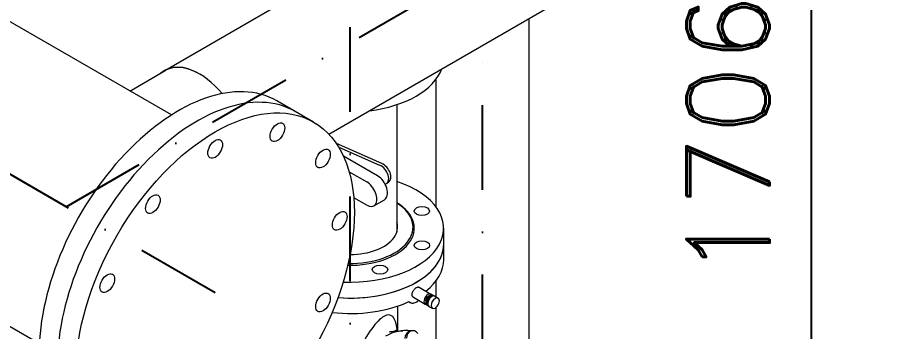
# Model space of a CAD drawing. Header units: millimetres. Extents: x -312439 to 477422, y -331570 to 212570.
# Drawn here: x 349937 to 351250, y 170533 to 171004 of the extents above; entities that cross this region are included whole.
import ezdxf

# ---------------------------------------------------------------- set-up
doc = ezdxf.new("R2010")
doc.units = ezdxf.units.MM
doc.linetypes.add('DASHDOT', pattern=[25.4, 12.7, -6.35, 0, -6.35])
doc.styles.add('ROMAND', font='ROMAND.SHX')
doc.dimstyles.new('1-50 (MILIMETRO)', dxfattribs={"dimscale": 0, "dimtxt": 125, "dimasz": 125, "dimexe": 100, "dimexo": 100, "dimgap": 50, "dimtad": 0, "dimdec": 0, "dimzin": 0, "dimdsep": 46, "dimtxsty": 'ROMAND', "dimcen": -390, "dimclrd": 1, "dimclre": 1, "dimclrt": 3, "dimadec": 0, "dimazin": 0, "dimtfac": 1, "dimtdec": 0, "dimtix": 1, "dimtmove": 2, "dimatfit": 2, "dimfxl": 1, "dimtvp": 1, "dimtolj": 1, "dimtzin": 0, "dimarcsym": 0})

# ---------------------------------------------------------------- blocks, each defined once
blk = doc.blocks.new('*D22')
at = {"color": 1, "lineweight": -2, "transparency": 16777216}
for p, q in [((350927.4, 171895), (351229.1, 172069.2)), ((351129.1, 171886.5), (351129.1, 170430.8)), ((350927.4, 170189.3), (351229.1, 170363.6))]:
    blk.add_line(p, q, dxfattribs=at)
at = {"color": 1, "transparency": 16777216}
for points in [[(351108.3, 171886.5), (351150, 171886.5), (351129.1, 172011.5)], [(351108.3, 170430.8), (351150, 170430.8), (351129.1, 170305.8)]]:
    blk.add_solid(points, dxfattribs=at)
at = {"layer": 'Defpoints', "color": 0, "transparency": 16777216}
for p in [(350827.4, 171837.3), (351129.1, 170305.8), (350827.4, 170131.6)]:
    blk.add_point(p, dxfattribs=at)
at = {"color": 3, "transparency": 16777216, "insert": (351004.1, 170827.1), "char_height": 125, "attachment_point": 5, "rotation": 90, "style": 'ROMAND'}
blk.add_mtext('\\A1;1706', dxfattribs=at)
blk = doc.blocks.new('*D23')
at = {"color": 1, "lineweight": -2, "transparency": 16777216}
for p, q in [((350336.9, 171456.1), (349193, 170795.7)), ((349293, 170728.4), (349293, 169056.7)), ((350336.9, 169534.4), (349193, 168874))]:
    blk.add_line(p, q, dxfattribs=at)
at = {"color": 1, "transparency": 16777216}
for points in [[(349272.2, 170728.4), (349313.8, 170728.4), (349293, 170853.4)], [(349272.2, 169056.7), (349313.8, 169056.7), (349293, 168931.7)]]:
    blk.add_solid(points, dxfattribs=at)
at = {"layer": 'Defpoints', "color": 0, "transparency": 16777216}
for p in [(350436.9, 171513.8), (350436.9, 169592.2), (349293, 168931.7)]:
    blk.add_point(p, dxfattribs=at)
at = {"color": 3, "transparency": 16777216, "insert": (349176.1, 169869.3), "char_height": 125, "attachment_point": 5, "rotation": 90, "style": 'ROMAND'}
blk.add_mtext('\\A1;1922', dxfattribs=at)

msp = doc.modelspace()

# ---------------------------------------------------------------- linework, layer by layer
at = {"color": 6, "linetype": 'DASHDOT', "ltscale": 10, "extrusion": (4.44089e-16, 0.816497, 0.57735)}
for p, q in [((350010.015, 170720.283), (354277.27, 173183.983)), ((350233.882, 170591.033), (345859.978, 173116.308))]:
    msp.add_line(p, q, dxfattribs=at)
at = {"color": 5, "linetype": 'Continuous', "lineweight": 0, "extrusion": (4.44089e-16, 0.816497, 0.57735)}
for p, q in [((350404.61, 170829.096), (354110.163, 172968.498)), ((349969.926, 170514.467), (345822.552, 172908.954)), ((350168.212, 170857.909), (348893.145, 171594.069)), ((350158.221, 170924.855), (350725.334, 171252.278)), ((350705.212, 171002.649), (350705.212, 170192.116)), ((350105.976, 170893.841), (350158.957, 170924.43)), ((350565.224, 170910.912), (350565.224, 170720.579)), ((350381.77, 170847.183), (350326.691, 170878.983)), ((350506.893, 170873.403), (350506.893, 170682.534)), ((350484.157, 170785.085), (350415.959, 170814.981)), ((350419.467, 170809.535), (350480.898, 170782.606)), ((350477.604, 170766.802), (350426.517, 170796.298)), ((350435.18, 170772.786), (350461.573, 170757.547)), ((350491.276, 170754.958), (350494.536, 170757.436)), ((350461.573, 170722.547), (350442.116, 170733.781)), ((350472.29, 170721.486), (350488.321, 170730.741)), ((350577.132, 170640.917), (350577.132, 170687.929)), ((350540.328, 170599.405), (350558.003, 170589.2)), ((350565.224, 170608.268), (350565.224, 170585.105)), ((350558.595, 170585.02), (350559.406, 170585.489)), ((350560.644, 170587.528), (350561.545, 170587.008)), ((350563.804, 170585.924), (350568.852, 170583.01)), ((350524.65, 170577.764), (350526.732, 170576.562)), ((350531.596, 170584.279), (350549.27, 170574.075)), ((350552.038, 170572.624), (350552.94, 170572.103)), ((350553.186, 170575.652), (350553.186, 170574.715)), ((350508.29, 170533.533), (350508.29, 170571.231)), ((350555.008, 170570.689), (350560.056, 170567.774)), ((350565.224, 170568.709), (350565.224, 170518.02)), ((350502.351, 170532.989), (350507.511, 170535.968)), ((350503.622, 170533.116), (350515.879, 170534.211)), ((350507.511, 170533.463), (350507.511, 170535.968)), ((350530.039, 170534.181), (350527.706, 170533.972))]:
    msp.add_line(p, q, dxfattribs=at)
at = {"color": 6, "linetype": 'DASHDOT', "ltscale": 10}
for p, q in [((350436.898, 169592.166), (350436.898, 171513.838)), ((350635.218, 170491.573), (350635.218, 170962.237))]:
    msp.add_line(p, q, dxfattribs=at)
at = {"color": 5, "linetype": 'Continuous', "lineweight": 0}
for centre, major_axis, ratio, start_param, end_param in [((350209.752, 170835.6), (-51.531, 89.255), 0.57735027, 5.49273662, 6.40277637), ((350210.488, 170835.175), (51.531, -89.255), 0.57735027, 1.87149821, 3.14159265), ((350436.898, 170943.561), (-140.233, 0), 0.57735027, 1.77696823, 2.93542075), ((350178.803, 170622.833), (-147.888, -256.149), 0.57735027, 3.14159265, 5.49778714), ((350206.342, 170606.933), (147.888, 256.149), 0.57735027, 0, 2.35619449), ((350206.342, 170606.933), (-147.888, -256.149), 0.57735027, 3.14159265, 5.49778714), ((350480.898, 170768.606), (10.379, -13.649), 0.65029269, 6.07433753, 8.56148387), ((350484.157, 170771.085), (10.379, -13.649), 0.65029269, 0, 2.27829856), ((350436.898, 170687.929), (-140.233, 0), 0.57735027, 1.49452014, 4.18979838), ((350461.573, 170740.047), (10.717, -18.562), 0.57735027, 5.49778714, 8.6393798), ((350477.604, 170749.302), (10.717, -18.562), 0.57735027, 0, 2.35619449), ((350436.898, 170687.929), (-96.142, 0), 0.57735027, 1.5311139, 3.89695165), ((350436.898, 170689.529), (-94.183, 0), 0.57735027, 1.53708158, 3.8745889), ((350436.898, 170689.529), (-71.035, 0), 0.57735027, 2.74965256, 3.31300507), ((350436.898, 170689.529), (-71.035, 0), 0.57735027, 1.56619773, 2.74965256), ((350436.898, 170664.129), (-140.233, 0), 0.57735027, 1.43850736, 3.14159265), ((350436.898, 170664.129), (140.233, 0), 0.57735027, 5.49778714, 6.28318531), ((350436.898, 170640.917), (140.233, 0), 0.57735027, 5.65744055, 6.28318531), ((350436.898, 170664.129), (140.233, 0), 0.57735027, 4.58010001, 5.49778714), ((350553.637, 170581.637), (-4.366, -7.563), 0.57735027, 3.92699082, 6.62275351), ((350556.341, 170580.076), (-4.303, -7.452), 0.57735027, 3.92699082, 6.28318531), ((350553.637, 170581.637), (-2.55, -4.416), 0.57735027, 3.92699082, 5.93556287), ((350557.242, 170579.556), (-4.303, -7.452), 0.57735027, 3.92699082, 6.49141742), ((350557.242, 170579.556), (-3.825, -6.624), 0.57735027, 3.92699082, 6.2809756), ((350559.406, 170578.306), (-4.398, -7.618), 0.57735027, 3.92699082, 6.28318531), ((350553.637, 170581.637), (-4.366, -7.563), 0.57735027, 2.80202445, 3.92699082), ((350553.637, 170581.637), (-2.55, -4.416), 0.57735027, 3.48921509, 3.92699082), ((350556.341, 170580.076), (-4.303, -7.452), 0.57735027, 3.14159265, 3.92699082), ((350557.242, 170579.556), (-4.303, -7.452), 0.57735027, 2.93336054, 3.92699082), ((350557.242, 170579.556), (-3.825, -6.624), 0.57735027, 3.14380236, 3.92699082), ((350559.406, 170578.306), (-4.398, -7.618), 0.57735027, 3.14159265, 3.92699082), ((350436.898, 170640.917), (140.233, 0), 0.57735027, 4.51644081, 5.39189999), ((350558.595, 170578.775), (-3.825, -6.624), 0.57735027, 3.92699082, 5.49778714), ((350564.454, 170575.392), (-4.398, -7.618), 0.57735027, 3.92699082, 7.06858347), ((350564.454, 170575.392), (-4.398, -7.618), 0.57735027, 0.78539816, 3.92699082), ((350436.898, 170367.229), (60.176, 190.253), 0.20190622, 5.8629198, 6.50044468), ((350436.898, 170367.229), (60.176, 190.253), 0.20190622, 0.21725938, 0.85478426), ((350524.725, 170435.167), (8.846, -99.044), 0.78867513, 2.98035042, 3.49247206), ((350512.468, 170434.072), (8.846, -99.044), 0.78867513, 3.14159265, 3.24735773), ((350531.173, 170521.483), (1.134, -12.698), 0.78867513, 2.25514987, 4.53966962)]:
    msp.add_ellipse(centre, major_axis=major_axis, ratio=ratio, start_param=start_param, end_param=end_param, dxfattribs=at)
for centre, major_axis in [((350233.882, 170591.033), (147.888, 256.149)), ((350327.413, 170832.095), (7.777, 13.47)), ((350233.882, 170807.033), (7.777, 13.47)), ((350395.882, 170792.564), (7.777, 13.47)), ((350140.351, 170724.095), (7.777, 13.47)), ((350544.359, 170713.683), (-11.635, 0)), ((350420.944, 170699.033), (7.777, 13.47)), ((350544.426, 170662.27), (-11.635, 0)), ((350481.505, 170625.887), (-11.635, 0)), ((350071.882, 170605.502), (7.777, 13.47)), ((350395.882, 170576.564), (7.777, 13.47))]:
    msp.add_ellipse(centre, major_axis=major_axis, ratio=0.57735027, dxfattribs=at)
for points, knots in [([(350531.596, 170584.279), (350531.595, 170584.279), (350531.595, 170584.279), (350531.298, 170584.451), (350531.03, 170584.67), (350530.673, 170585.069), (350530.563, 170585.214), (350530.362, 170585.522), (350530.18, 170585.849), (350530.036, 170586.213), (350529.912, 170586.595), (350529.859, 170586.797), (350529.733, 170587.423), (350529.691, 170587.865), (350529.691, 170588.795), (350529.733, 170589.289), (350529.901, 170590.289), (350530.024, 170590.797), (350530.27, 170591.571), (350530.362, 170591.832), (350530.564, 170592.349), (350530.673, 170592.606), (350531.026, 170593.369), (350531.294, 170593.869), (350531.896, 170594.853), (350532.22, 170595.321), (350532.739, 170595.988), (350532.918, 170596.205), (350533.286, 170596.626), (350533.476, 170596.831), (350534.05, 170597.416), (350534.442, 170597.769), (350535.243, 170598.402), (350535.655, 170598.684), (350536.058, 170598.916)], [0.0053540911, 0.0053540911, 0.0053540911, 0.0053540911, 0.0053553513, 0.0053553513, 0.0066941891, 0.0066941891, 0.007363608, 0.007363608, 0.0080330269, 0.0087024458, 0.0087024458, 0.0093718647, 0.0093718647, 0.0107107025, 0.0107107025, 0.0120495403, 0.0120495403, 0.0133883781, 0.0133883781, 0.014057797, 0.014057797, 0.014727216, 0.014727216, 0.0160660538, 0.0160660538, 0.0174048916, 0.0174048916, 0.0180743105, 0.0180743105, 0.0187437294, 0.0187437294, 0.0200825672, 0.0200825672, 0.021421405, 0.021421405, 0.021421405, 0.021421405]), ([(350536.058, 170598.916), (350536.461, 170599.149), (350536.859, 170599.337), (350537.449, 170599.549), (350537.645, 170599.608), (350538.025, 170599.7), (350538.396, 170599.766), (350538.75, 170599.784), (350539.096, 170599.776), (350539.265, 170599.759), (350539.755, 170599.671), (350540.053, 170599.563), (350540.326, 170599.406), (350540.327, 170599.405), (350540.328, 170599.405)], [0.02142140503, 0.02142140503, 0.02142140503, 0.02142140503, 0.02275993609, 0.02275993609, 0.02342920163, 0.02342920163, 0.02409846716, 0.02476773269, 0.02476773269, 0.02543699823, 0.02543699823, 0.0267755293, 0.0267755293, 0.0267803134, 0.0267803134, 0.0267803134, 0.0267803134]), ([(350525.023, 170577.937), (350525.664, 170577.239), (350526.403, 170576.694), (350527.437, 170576.201), (350527.65, 170576.113), (350528.086, 170575.955), (350528.311, 170575.885), (350528.993, 170575.71), (350529.461, 170575.635), (350530.42, 170575.569), (350530.912, 170575.577), (350531.918, 170575.679), (350532.437, 170575.774), (350533.986, 170576.181), (350535.022, 170576.615), (350536.058, 170577.214)], [0, 0, 0, 0, 0.0034182904, 0.0034182904, 0.004272863, 0.004272863, 0.0051274356, 0.0051274356, 0.0068365808, 0.0068365808, 0.0085457261, 0.0085457261, 0.0102548713, 0.0102548713, 0.0136731617, 0.0136731617, 0.0136731617, 0.0136731617]), ([(350536.058, 170577.214), (350536.317, 170577.363), (350536.577, 170577.523), (350537.09, 170577.861), (350537.343, 170578.039), (350538.097, 170578.597), (350538.589, 170579.003), (350539.187, 170579.548), (350539.302, 170579.655), (350539.416, 170579.764)], [0.01367316168, 0.01367316168, 0.01367316168, 0.01367316168, 0.01452647606, 0.01452647606, 0.01537979044, 0.01537979044, 0.01708641919, 0.01708641919, 0.01749393147, 0.01749393147, 0.01749393147, 0.01749393147]), ([(350519.404, 170522.631), (350519.399, 170523.462), (350519.46, 170524.271), (350519.646, 170525.453), (350519.724, 170525.842), (350519.912, 170526.608), (350520.023, 170526.987), (350520.397, 170528.082), (350520.704, 170528.766), (350521.431, 170530.042), (350521.855, 170530.637), (350522.782, 170531.681), (350523.288, 170532.138), (350524.113, 170532.724), (350524.399, 170532.902), (350524.981, 170533.217), (350525.575, 170533.492), (350526.193, 170533.69), (350526.824, 170533.849), (350527.147, 170533.909), (350527.55, 170533.957), (350527.628, 170533.965), (350527.706, 170533.972)], [0.0000003958, 0.0000003958, 0.0000003958, 0.0000003958, 0.0019581487, 0.0019581487, 0.0029370251, 0.0029370251, 0.0039159015, 0.0039159015, 0.0058736544, 0.0058736544, 0.0078314072, 0.0078314072, 0.0097891601, 0.0097891601, 0.0107680365, 0.0107680365, 0.0117469129, 0.0127257894, 0.0127257894, 0.0137046658, 0.0137046658, 0.0139385432, 0.0139385432, 0.0139385432, 0.0139385432])]:
    msp.add_open_spline(points, degree=3, knots=knots, dxfattribs=at)

# ---------------------------------------------------------------- dimensions: what is measured, and where the dimension line sits
for base, p1, p2, picture, middle in [((351129.122, 170305.821), (350827.371, 171837.277), (350827.371, 170131.605), '*D22', (351004.122, 170827.083)), ((349293.001, 168931.736), (350436.898, 171513.838), (350436.898, 169592.166), '*D23', (349176.123, 169869.333))]:
    dim = msp.add_linear_dim(base=base, p1=p1, p2=p2, angle=90, dimstyle='1-50 (MILIMETRO)', override={"dimscale": 1})
    dim.commit()
    dim.dimension.update_dxf_attribs({"geometry": picture, "text_midpoint": middle, "dimtype": 160})

doc.saveas('drawing.dxf')
